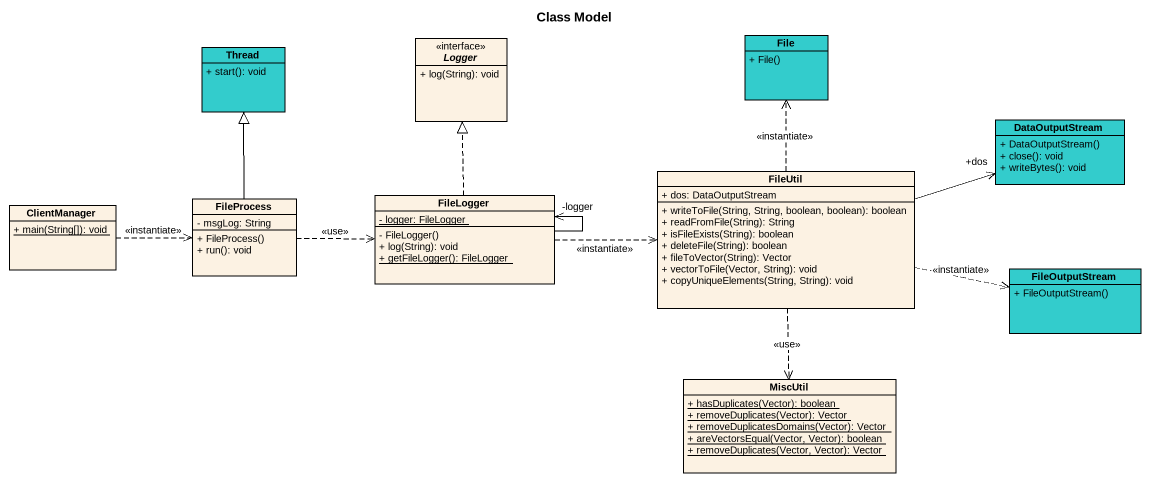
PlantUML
@startuml
title Class Model
hide circle
hide empty members
skinparam classAttributeIconSize 0
class Thread #33CCCC {
  + start(): void
}
interface Logger {
  + log(String): void
}
class "File" as File_ #33CCCC {
  + File()
}
class DataOutputStream #33CCCC {
  + DataOutputStream()
  + close(): void
  + writeBytes(): void
}
class FileProcess {
  - msgLog: String
  + FileProcess()
  + run(): void
}
class FileLogger {
  {static} - logger: FileLogger
  - FileLogger()
  + log(String): void
  {static} + getFileLogger(): FileLogger
}
class FileUtil {
  + dos: DataOutputStream
  + writeToFile(String, String, boolean, boolean): boolean
  + readFromFile(String): String
  + isFileExists(String): boolean
  + deleteFile(String): boolean
  + fileToVector(String): Vector
  + vectorToFile(Vector, String): void
  + copyUniqueElements(String, String): void
}
class ClientManager {
  {static} + main(String[]): void
}
class FileOutputStream #33CCCC {
  + FileOutputStream()
}
class MiscUtil {
  {static} + hasDuplicates(Vector): boolean
  {static} + removeDuplicates(Vector): Vector
  {static} + removeDuplicatesDomains(Vector): Vector
  {static} + areVectorsEqual(Vector, Vector): boolean
  {static} + removeDuplicates(Vector, Vector): Vector
}
FileProcess -up-|> Thread
FileProcess .right.> FileLogger : <<use>>
FileLogger .up.|> Logger
FileLogger --> "-logger" FileLogger
FileLogger .right.> FileUtil : <<instantiate>>
FileUtil .up.> File_ : <<instantiate>>
FileUtil -right-> "+dos" DataOutputStream
FileUtil .right.> FileOutputStream : <<instantiate>>
FileUtil ..> MiscUtil : <<use>>
ClientManager .right.> FileProcess : <<instantiate>>
@enduml
